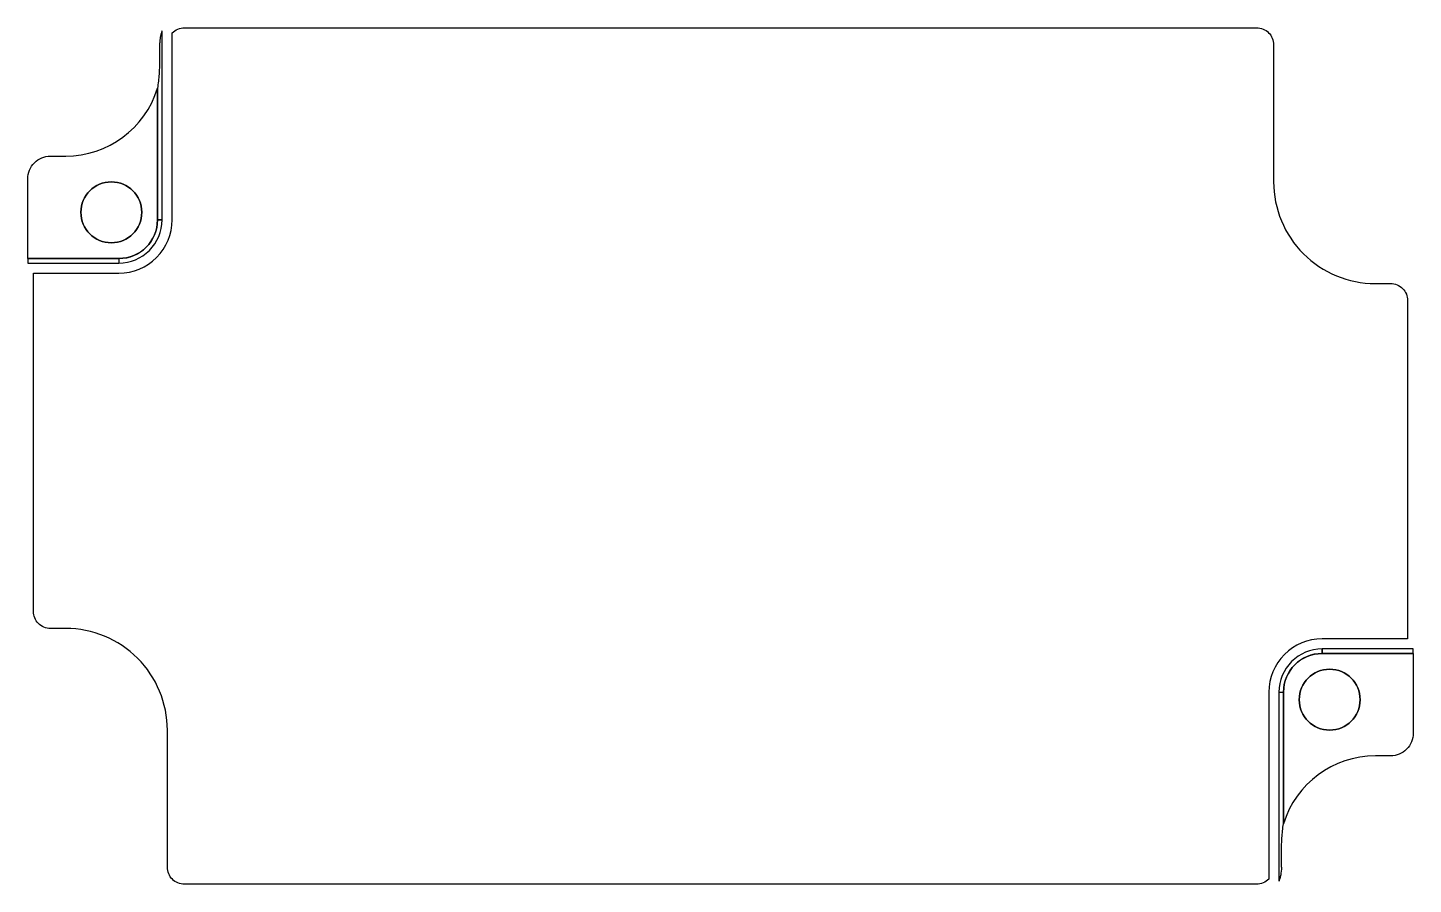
# Model space of a CAD drawing. Header units: millimetres. Extents: x -4.3 to 86.7, y -46.7 to 9.6.
import ezdxf

# ---------------------------------------------------------------- set-up
doc = ezdxf.new("R2010")
doc.units = ezdxf.units.MM
doc.layers.get('0').update_dxf_attribs({"linetype": 'CONTINUOUS'})

msp = doc.modelspace()

# ---------------------------------------------------------------- linework, layer by layer
for p, q in [((4.561, -3.06), (4.561, 9.35)), ((4.401, 8.44), (4.401, 7.44)), ((4.261, 5.591), (4.261, -3.06)), ((4.261, -3.06), (4.261, 5.591)), ((4.261, -3.06), (4.561, -3.06)), ((-4.261, -5.591), (1.731, -5.591)), ((1.731, -5.591), (-4.261, -5.591)), ((-4.261, -5.591), (1.731, -5.591)), ((-4.251, -5.891), (1.731, -5.891)), ((1.731, -5.591), (1.731, -5.891)), ((86.713, -31.23), (80.731, -31.23)), ((80.731, -31.23), (80.731, -31.529)), ((80.731, -31.529), (86.723, -31.529)), ((86.723, -31.529), (80.731, -31.529)), ((77.9, -34.06), (78.2, -34.06)), ((77.9, -34.06), (77.9, -46.47)), ((78.2, -42.711), (78.2, -34.06)), ((78.2, -34.06), (78.2, -42.711)), ((78.061, -45.56), (78.061, -44.56))]:
    msp.add_line(p, q)
for points in [[(6.031, -46.681, -0.414214), (4.91, -45.56), (4.91, -36.56, 0.414214), (-1.769, -29.881), (-2.769, -29.881, -0.414214), (-3.89, -28.76), (-3.89, -6.551), (1.731, -6.551, 0.414214), (5.222, -3.06), (5.222, 9.216, -0.204177), (6.031, 9.561), (76.431, 9.561, -0.414214), (77.552, 8.44), (77.552, -0.56, 0.414214), (84.231, -7.239), (85.231, -7.239, -0.414214), (86.352, -8.36), (86.352, -30.569), (80.731, -30.569, 0.414214), (77.239, -34.06), (77.239, -46.337, -0.204177), (76.431, -46.681)], [(-2.769, 1.132), (-1.769, 1.132, 0.329525), (4.261, 5.591), (4.261, -3.06, -0.414214), (1.731, -5.591), (-4.261, -5.591), (-4.261, -0.36, -0.414214)], [(-2.769, 1.132), (-1.769, 1.132, 0.329525), (4.261, 5.591), (4.261, -3.06, -0.414214), (1.731, -5.591), (-4.261, -5.591), (-4.261, -0.36, -0.414214)], [(4.561, -3.06), (4.261, -3.06, -0.414214), (1.731, -5.591), (1.731, -5.891, 0.414214)], [(80.731, -31.529), (80.731, -31.23, 0.414214), (77.9, -34.06), (78.2, -34.06, -0.414214)], [(78.2, -42.711), (78.2, -34.06, -0.414214), (80.731, -31.529), (86.723, -31.529), (86.723, -36.76, -0.414214), (85.231, -38.252), (84.231, -38.252, 0.329525)], [(78.2, -42.711), (78.2, -34.06, -0.414214), (80.731, -31.529), (86.723, -31.529), (86.723, -36.76, -0.414214), (85.231, -38.252), (84.231, -38.252, 0.329525)]]:
    msp.add_lwpolyline(points, format="xyb", close=True)
for centre in [(1.231, -2.56), (81.231, -34.56)]:
    msp.add_circle(centre, 2)
at = {"extrusion": (0, 2.22045e-16, -1)}
for centre in [(-1.231, -2.56), (-81.231, -34.56)]:
    msp.add_circle(centre, 2, dxfattribs=at)
for centre, start, end in [((1.731, -3.06), -90, 0), ((80.731, -34.06), 90, 180)]:
    msp.add_arc(centre, 2.531, start, end)
for centre, major_axis in [((-4.251, -5.591), (0, -0.3)), ((86.713, -31.529), (0, 0.3))]:
    msp.add_ellipse(centre, major_axis=major_axis, ratio=0.03491, start_param=4.712389, end_param=6.265732)
for points, knots in [([(4.561, 9.35), (4.561, 9.351), (4.549, 9.322), (4.539, 9.295), (4.534, 9.283), (4.53, 9.271), (4.525, 9.256), (4.518, 9.236), (4.511, 9.214), (4.503, 9.189), (4.487, 9.133), (4.473, 9.08), (4.462, 9.028), (4.456, 9.002), (4.451, 8.975), (4.446, 8.948), (4.433, 8.88), (4.423, 8.811), (4.416, 8.743), (4.406, 8.642), (4.401, 8.542), (4.401, 8.44)], [0, 0, 0, 0, 0.000129992, 0.000129992, 0.000129992, 0.000184229, 0.000184229, 0.000184229, 0.000259983, 0.000259983, 0.000259983, 0.000433472, 0.000433472, 0.000433472, 0.000519966, 0.000519966, 0.000519966, 0.000730336, 0.000730336, 0.000730336, 0.001039932, 0.001039932, 0.001039932, 0.001039932]), ([(4.401, 7.44), (4.401, 7.13), (4.389, 6.821), (4.366, 6.512), (4.343, 6.204), (4.308, 5.897), (4.261, 5.591)], [0, 0, 0, 0, 0.000928405, 0.000928405, 0.000928405, 0.00185681, 0.00185681, 0.00185681, 0.00185681]), ([(78.061, -44.56), (78.061, -44.251), (78.072, -43.941), (78.096, -43.633), (78.119, -43.324), (78.153, -43.017), (78.2, -42.711)], [0, 0, 0, 0, 0.000928405, 0.000928405, 0.000928405, 0.00185681, 0.00185681, 0.00185681, 0.00185681]), ([(78.061, -45.56), (78.061, -45.731), (78.046, -45.902), (78.016, -46.068), (78.001, -46.151), (77.981, -46.234), (77.958, -46.31), (77.947, -46.348), (77.934, -46.384), (77.923, -46.415), (77.912, -46.446), (77.901, -46.471), (77.9, -46.47)], [0, 0, 0, 0, 0.000510892, 0.000510892, 0.000510892, 0.000766337, 0.000766337, 0.000766337, 0.00089406, 0.00089406, 0.00089406, 0.001021783, 0.001021783, 0.001021783, 0.001021783])]:
    msp.add_open_spline(points, degree=3, knots=knots)

doc.saveas('drawing.dxf')
